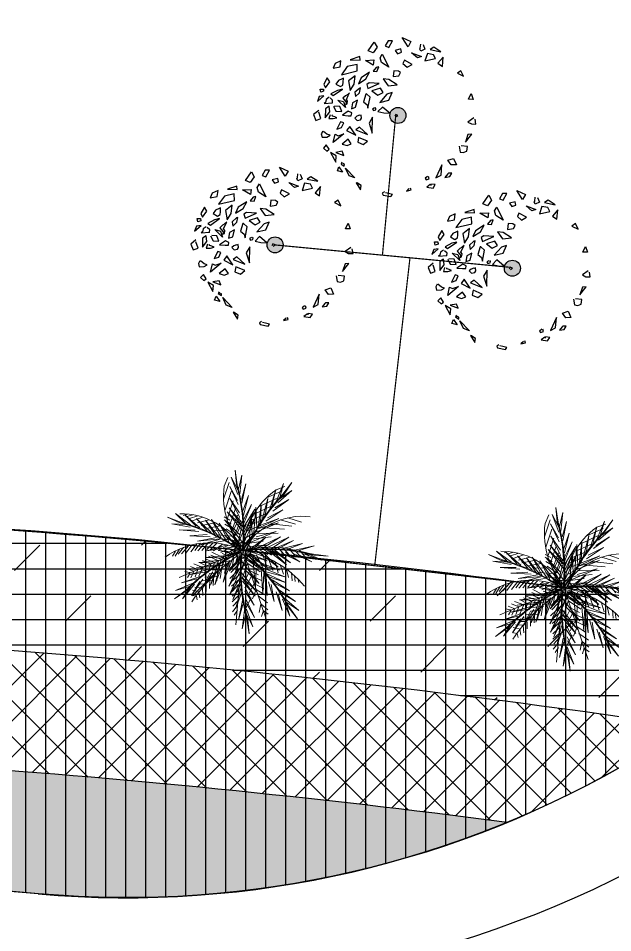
# Model space of a CAD drawing. Extents: x 671027 to 671614, y 802418 to 802669.
# Drawn here: x 671452.31 to 671467.18, y 802486.75 to 802509.63 of the extents above; entities that cross this region are included whole.
import ezdxf

# ---------------------------------------------------------------- set-up
doc = ezdxf.new("R2010")
doc.units = 0
for name, color, linetype in [('Bubbler 110', 1, 'Continuous'), ('Bubbler 60', 200, 'Continuous'), ('drip line', 7, 'Continuous'), ('korezia', 8, 'Continuous'), ('Pipe-Lateral-10 Bars-32mm', 7, 'Continuous'), ('ROAD BORDER', 7, 'Continuous'), ('Roads boundry', 7, 'Continuous'), ('shrubs-Gc', 7, 'Continuous')]:
    doc.layers.add(name, color=color, linetype=linetype)
doc.layers.add('palm bltshardia', color=8, linetype='Continuous', lineweight=15)
doc.styles.get("Standard").update_dxf_attribs({"font": 'arial.ttf'})
doc.linetypes.add('32mm', pattern='A,0.5,-0.2,["32mm",Standard,S=0.1,R=0,X=-0.1,Y=-0.05],-0.5', length=1.2)
pattern_1 = [(90, (0, 0), (-0.5, 0), [])]

# ---------------------------------------------------------------- blocks, each defined once
blk = doc.blocks.new('aer')
at = {"layer": 'palm bltshardia', "color": 60}
for p, q in [((-0.255, 1.133, -0.051), (-0.058, 1.356, -0.051)), ((-0.891, 1.136, -0.051), (-0.879, 1.331, -0.051)), ((-0.81, 0.872, -0.051), (-0.819, 1.243, -0.051)), ((-0.277, 0.977, -0.051), (-0.076, 1.224, -0.051)), ((-0.707, 0.675, -0.051), (-0.718, 1.075, -0.051)), ((-0.278, 0.753, -0.051), (-0.062, 1.138, -0.051)), ((-0.258, 0.596, -0.051), (-0.065, 0.972, -0.051)), ((-0.603, 0.53, -0.051), (-0.613, 0.908, -0.051)), ((-0.51, 0.415, -0.051), (-0.513, 0.771, -0.051)), ((-0.21, 0.41, -0.051), (-0.041, 0.821, -0.051)), ((0.904, 0.782, -0.051), (1.026, 0.747, -0.051)), ((1.011, 0.826, -0.051), (1.077, 0.81, -0.051)), ((-0.425, 0.295, -0.051), (-0.425, 0.655, -0.051)), ((-0.149, 0.254, -0.051), (-0.025, 0.658, -0.051)), ((0.575, 0.6, -0.051), (0.788, 0.582, -0.051)), ((0.714, 0.682, -0.051), (0.895, 0.65, -0.051)), ((0.825, 0.752, -0.051), (0.985, 0.699, -0.051)), ((-0.339, 0.232, -0.051), (-0.331, 0.554, -0.051)), ((-0.217, 0.114, -0.051), (-0.257, 0.443, -0.051)), ((-0.095, 0.15, -0.051), (-0.012, 0.47, -0.051)), ((0.371, 0.427, -0.051), (0.632, 0.412, -0.051)), ((0.48, 0.526, -0.051), (0.717, 0.496, -0.051)), ((-1.388, 0.173, -0.051), (-1.523, 0.314, -0.051)), ((-1.139, 0.052, -0.051), (-1.417, 0.299, -0.051)), ((-0.925, -0.006, -0.051), (-1.225, 0.258, -0.051)), ((-0.748, -0.029, -0.051), (-1.032, 0.221, -0.051)), ((-0.6, -0.038, -0.051), (-0.863, 0.202, -0.051)), ((0.196, 0.228, -0.051), (0.479, 0.242, -0.051)), ((0.29, 0.343, -0.051), (0.575, 0.325, -0.051)), ((-0.454, -0.058, -0.051), (-0.718, 0.187, -0.051)), ((-0.349, -0.038, -0.051), (-0.579, 0.187, -0.051)), ((-0.18, -0.029, -0.051), (-0.449, 0.166, -0.051)), ((0.119, 0.117, -0.051), (0.41, 0.15, -0.051))]:
    blk.add_line(p, q, dxfattribs=at)
at = {"layer": 'palm bltshardia', "elevation": -0.051}
for points in [[(0.677, 1.327), (0.807, 1.59), (0.653, 1.32)], [(-0.74, 1.253), (-0.9, 1.5), (-0.747, 1.23)], [(-1.325, 0.422), (-1.605, 0.513), (-1.304, 0.434)], [(1.474, 0.41), (1.758, 0.487), (1.454, 0.424)], [(1.37, -0.471), (1.65, -0.562), (1.35, -0.483)], [(-1.038, -0.969), (-1.257, -1.165), (-1.038, -0.945)], [(0.31, -1.415), (0.371, -1.703), (0.289, -1.403)]]:
    blk.add_lwpolyline(points, dxfattribs=at)
at = {"layer": 'palm bltshardia', "color": 52, "elevation": -0.051}
for points in [[(-0.629, 1.061), (-0.748, 1.433), (-0.692, 1.141)], [(0.421, 1.002), (0.498, 1.407), (0.461, 1.073)], [(-0.674, 1.05), (-0.948, 1.329), (-0.715, 1.143)], [(0.484, 0.952), (0.786, 1.232), (0.523, 1.022)], [(-0.372, 0.679), (-0.449, 1.098), (-0.424, 0.739)], [(0.226, 0.576), (0.227, 1.052), (0.262, 0.648)], [(-0.455, 0.644), (-0.79, 0.908), (-0.484, 0.718)], [(-0.243, 0.4), (-0.234, 0.912), (-0.291, 0.483)], [(0.073, 0.241), (0.046, 0.832), (0.12, 0.405)], [(0.228, 0.559), (0.631, 0.814), (0.27, 0.628)], [(-1.112, 0.409), (-1.451, 0.603), (-1.212, 0.425)], [(-0.251, 0.358), (-0.722, 0.605), (-0.315, 0.456)], [(0.472, 0.216), (0.851, 0.589), (0.585, 0.247)], [(1.26, 0.408), (1.609, 0.585), (1.361, 0.419)], [(-1.111, 0.363), (-1.501, 0.383), (-1.204, 0.404)], [(-0.664, 0.301), (-1.004, 0.558), (-0.742, 0.31)], [(-0.334, 0.177), (-0.694, 0.569), (-0.446, 0.214)], [(-0.02, 0.001), (-0.243, 0.382), (-0.081, 0.025)], [(0.009, 0.105), (0.103, 0.536), (-0.019, 0.164)], [(0.083, 0.078), (0.397, 0.386), (0.148, 0.085)], [(0.094, 0.247), (0.608, 0.539), (0.207, 0.374)], [(0.807, 0.324), (1.16, 0.563), (0.886, 0.329)], [(1.257, 0.363), (1.648, 0.363), (1.352, 0.399)], [(-0.675, 0.212), (-1.1, 0.179), (-0.747, 0.247)], [(0.51, 0.195), (0.995, 0.031), (0.603, 0.216)], [(0.814, 0.234), (1.237, 0.18), (0.887, 0.265)], [(-0.373, 0.158), (-0.866, 0.018), (-0.465, 0.183)], [(-0.024, -0.011), (-0.416, -0.211), (-0.088, 0.002)], [(0.069, -0.039), (0.462, 0.162), (0.133, -0.051)], [(-0.021, -0.049), (-0.462, -0.051), (-0.073, -0.09)], [(0.022, -0.075), (-0.197, -0.458), (0.031, -0.14)], [(-0.013, -0.058), (-0.035, -0.498), (-0.056, -0.107)], [(0.034, -0.072), (0.404, -0.312), (0.055, -0.134)], [(0.066, -0.051), (0.288, -0.432), (0.127, -0.075)], [(0.419, -0.208), (0.911, -0.068), (0.511, -0.233)], [(-0.33, -0.233), (-0.849, -0.348), (-0.418, -0.311)], [(-0.334, -0.276), (-0.459, -0.773), (-0.402, -0.343)], [(0.38, -0.226), (0.739, -0.618), (0.491, -0.263)], [(0.709, -0.351), (1.049, -0.607), (0.788, -0.36)], [(0.721, -0.261), (1.146, -0.229), (0.792, -0.296)], [(-0.603, -0.456), (-0.995, -0.622), (-0.65, -0.52)], [(-0.531, -0.511), (-0.716, -0.895), (-0.597, -0.555)], [(0.027, -0.435), (-0.133, -0.942), (0.05, -0.549)], [(0.062, -0.459), (0.43, -0.816), (0.087, -0.551)], [(1.156, -0.413), (1.547, -0.432), (1.249, -0.453)], [(1.157, -0.458), (1.496, -0.653), (1.257, -0.474)], [(0.167, -0.748), (0.408, -1.099), (0.172, -0.827)], [(-0.92, -0.79), (-1.258, -0.987), (-0.984, -0.869)], [(-0.88, -0.812), (-1.092, -1.141), (-0.961, -0.873)], [(0.084, -0.782), (0.031, -1.205), (0.115, -0.855)], [(0.214, -1.224), (0.216, -1.615), (0.251, -1.319)], [(0.254, -1.2), (0.432, -1.548), (0.265, -1.301)]]:
    blk.add_lwpolyline(points, dxfattribs=at)
at = {"layer": 'palm bltshardia', "color": 64, "elevation": -0.051}
for points in [[(0.566, 1.137), (0.83, 1.426), (0.604, 1.231)], [(-0.51, 0.897), (-0.602, 1.299), (-0.551, 0.966)], [(0.292, 0.778), (0.353, 1.2), (0.342, 0.84)], [(-0.585, 0.868), (-0.897, 1.137), (-0.626, 0.937)], [(-0.298, 0.478), (-0.317, 0.955), (-0.337, 0.549)], [(0.146, 0.458), (0.125, 0.989), (0.199, 0.563)], [(0.364, 0.723), (0.688, 0.999), (0.39, 0.798)], [(-0.095, 0.207), (-0.091, 0.798), (-0.148, 0.369)], [(-0.913, 0.369), (-1.252, 0.602), (-0.99, 0.392)], [(-0.313, 0.485), (-0.726, 0.725), (-0.358, 0.553)], [(0.187, 0.472), (0.635, 0.72), (0.235, 0.555)], [(1.059, 0.379), (1.41, 0.595), (1.138, 0.398)], [(-0.474, 0.204), (-0.81, 0.542), (-0.55, 0.23)], [(-0.1, 0.185), (-0.625, 0.458), (-0.218, 0.308)], [(-0.129, 0.074), (-0.526, 0.513), (-0.278, 0.157)], [(0.047, 0.113), (-0.064, 0.539), (0.073, 0.172)], [(0.262, 0.124), (0.681, 0.542), (0.415, 0.2)], [(0.612, 0.236), (0.966, 0.557), (0.69, 0.258)], [(-0.922, 0.289), (-1.334, 0.276), (-1, 0.312)], [(-0.463, 0.191), (-0.929, 0.088), (-0.541, 0.21)], [(0.119, 0.08), (0.5, 0.3), (0.143, 0.14)], [(0.601, 0.224), (1.061, 0.097), (0.681, 0.239)], [(1.065, 0.298), (1.475, 0.264), (1.143, 0.317)], [(-0.148, 0.064), (-0.719, -0.091), (-0.319, 0.074)], [(0.083, 0.065), (0.409, -0.232), (0.148, 0.06)], [(0.194, -0.113), (0.765, 0.041), (0.364, -0.124)], [(0.281, 0.113), (0.843, -0.071), (0.451, 0.114)], [(-0.139, -0.107), (-0.717, -0.231), (-0.285, -0.194)], [(-0.139, -0.129), (-0.291, -0.7), (-0.234, -0.271)], [(0.175, -0.124), (0.572, -0.562), (0.324, -0.207)], [(0.509, -0.24), (0.974, -0.138), (0.587, -0.26)], [(-0.424, -0.34), (-0.884, -0.463), (-0.484, -0.393)], [(-0.407, -0.338), (-0.551, -0.792), (-0.463, -0.396)], [(0.013, -0.206), (-0.168, -0.769), (0.015, -0.376)], [(0.032, -0.217), (0.451, -0.634), (0.108, -0.37)], [(0.519, -0.254), (0.856, -0.591), (0.596, -0.279)], [(0.967, -0.338), (1.379, -0.325), (1.045, -0.361)], [(0.073, -0.569), (-0.052, -1.029), (0.088, -0.648)], [(0.079, -0.553), (0.401, -0.905), (0.101, -0.631)], [(0.958, -0.419), (1.298, -0.652), (1.036, -0.441)], [(-0.786, -0.638), (-1.158, -0.815), (-0.845, -0.694)], [(-0.721, -0.686), (-0.916, -1.049), (-0.78, -0.742)], [(0.149, -1.032), (0.117, -1.442), (0.168, -1.11)], [(0.223, -1), (0.44, -1.35), (0.242, -1.078)]]:
    blk.add_lwpolyline(points, dxfattribs=at)
at = {"layer": 'palm bltshardia', "color": 13, "elevation": -0.051}
for points in [[(0.679, 1.294, 0.163977), (0.009, 0.019, -5.135633)], [(-0.891, 1.136, 0.234869), (0.008, 0.007, 2.6185)], [(1.191, 0.889, 0.174923), (0.009, 0.019, -4.874429)], [(-1.388, 0.173, 0.234869), (0.051, 0.063, 2.6185)]]:
    blk.add_lwpolyline(points, format="xyb", dxfattribs=at)
at = {"layer": 'palm bltshardia', "color": 60, "elevation": -0.051}
for points in [[(0.57, 1.168), (0.645, 1.225)], [(0.346, 0.901), (0.522, 0.958)], [(0.406, 0.989), (0.614, 1.066)], [(0.459, 1.092), (0.619, 1.137)], [(0.232, 0.696), (0.429, 0.764)], [(0.268, 0.782), (0.488, 0.862)], [(0.15, 0.486), (0.355, 0.584)], [(0.192, 0.581), (0.389, 0.672)], [(0.092, 0.302), (0.284, 0.444)], [(0.113, 0.39), (0.329, 0.511)], [(-0.476, 0.001), (-0.659, 0.21)], [(-0.344, -0.005), (-0.564, 0.236)], [(-0.198, -0.001), (-0.478, 0.278)], [(0.048, 0.193), (0.251, 0.359)], [(-0.476, 0.001), (-0.651, -0.125)], [(0.132, -0.016), (0.347, 0.123)], [(0.29, -0.013), (0.55, 0.155)], [(0.436, -0.04), (0.597, 0.101)], [(0.555, -0.049), (0.726, 0.112)], [(0.724, -0.058), (0.9, 0.095)], [(0.858, -0.062), (1.03, 0.056)], [(0.997, -0.081), (1.205, 0.046)], [(-0.688, 0), (-0.795, -0.082)], [(-0.598, -0.007), (-0.74, -0.106)], [(-0.525, -0.157), (-0.625, -0.418)], [(-0.344, -0.005), (-0.553, -0.137)], [(-0.367, -0.091), (-0.498, -0.341)], [(-0.251, -0.055), (-0.363, -0.254)], [(-0.147, -0.032), (-0.263, -0.217)], [(-0.163, -0.164), (-0.144, -0.437)], [(-0.001, -0.11), (-0.118, -0.234)], [(-0.094, -0.105), (-0.081, -0.326)], [(-0.003, -0.151), (-0.028, -0.305)], [(0.042, -0.131), (0.164, -0.228)], [(0.103, -0.075), (0.236, -0.386)], [(0.189, -0.097), (0.322, -0.407)], [(0.29, -0.023), (0.519, -0.229)], [(0.305, -0.161), (0.429, -0.48)], [(0.437, -0.019), (0.574, -0.184)], [(0.556, -0.029), (0.699, -0.215)], [(0.724, -0.048), (0.874, -0.227)], [(0.857, -0.065), (1.008, -0.209)], [(1.18, -0.085), (1.34, -0.007)], [(1.18, -0.094), (1.325, -0.196)], [(1.32, -0.104), (1.43, -0.038)], [(1.32, -0.098), (1.418, -0.18)], [(-0.754, -0.298), (-0.822, -0.593)], [(-0.654, -0.229), (-0.713, -0.49)], [(-0.286, -0.34), (-0.232, -0.566)], [(-0.219, -0.243), (-0.203, -0.469)], [(-0.002, -0.222), (-0.116, -0.329)], [(-0.002, -0.308), (-0.108, -0.42)], [(0.047, -0.233), (0.01, -0.392)], [(0.112, -0.327), (0.049, -0.488)], [(0.06, -0.226), (0.195, -0.318)], [(0.075, -0.338), (0.231, -0.415)], [(0.425, -0.226), (0.506, -0.483)], [(0.522, -0.296), (0.588, -0.511)], [(0.621, -0.36), (0.699, -0.542)], [(0.974, -0.228), (1.131, -0.415)], [(-0.966, -0.495), (-0.98, -0.727)], [(-0.864, -0.39), (-0.901, -0.638)], [(-0.388, -0.512), (-0.311, -0.683)], [(-0.353, -0.437), (-0.28, -0.608)], [(-0.002, -0.409), (-0.051, -0.459), (-0.22, -0.606)], [(-0.002, -0.478), (-0.172, -0.649)], [(-0.002, -0.548), (-0.171, -0.706)], [(-0.002, -0.409), (0.047, -0.459), (0.121, -0.528)], [(-0.002, -0.478), (0.102, -0.583)], [(-0.002, -0.548), (0.105, -0.657)], [(0.129, -0.42), (0.091, -0.619)], [(0.187, -0.532), (0.125, -0.75)], [(0.126, -0.419), (0.288, -0.539)], [(0.158, -0.54), (0.351, -0.659)], [(0.729, -0.411), (0.789, -0.581)], [(0.829, -0.453), (0.894, -0.625)], [(0.922, -0.499), (0.988, -0.649)], [(1.013, -0.55), (1.089, -0.703)], [(-1.152, -0.763), (-1.161, -0.855)], [(-1.094, -0.665), (-1.113, -0.814)], [(-1.032, -0.575), (-1.052, -0.757)], [(-0.485, -0.747), (-0.393, -0.918)], [(-0.446, -0.674), (-0.361, -0.861)], [(-0.435, -0.581), (-0.335, -0.782)], [(-0.003, -0.64), (-0.149, -0.79)], [(-0.003, -0.726), (-0.14, -0.854)], [(-0.003, -0.64), (0.116, -0.754)], [(-0.003, -0.726), (0.14, -0.841)], [(0.239, -0.622), (0.171, -0.827)], [(0.181, -0.642), (0.37, -0.747)], [(0.286, -0.717), (0.199, -0.946)], [(0.211, -0.744), (0.429, -0.854)], [(1.102, -0.589), (1.171, -0.694)], [(-0.519, -0.935), (-0.414, -1.11)], [(-0.505, -0.816), (-0.4, -1.009)], [(-0.002, -0.904), (-0.144, -1.051)], [(-0.003, -0.829), (-0.127, -0.93)], [(-0.004, -0.904), (0.136, -1.052)], [(-0.003, -0.829), (0.138, -0.925)], [(0.316, -0.854), (0.242, -1.038)], [(0.28, -0.865), (0.459, -0.951)], [(-0.543, -1.113), (-0.461, -1.266)], [(-0.534, -0.991), (-0.439, -1.198)], [(-0.003, -1.014), (-0.124, -1.13)], [(-0.003, -1.106), (-0.107, -1.216)], [(-0.005, -1.014), (0.116, -1.131)], [(-0.005, -1.106), (0.099, -1.216)], [(0.341, -0.985), (0.28, -1.117)], [(0.381, -1.09), (0.311, -1.222)], [(0.351, -0.979), (0.485, -1.034)], [(0.392, -1.083), (0.533, -1.133)], [(-0.547, -1.202), (-0.446, -1.344)], [(-0.541, -1.292), (-0.468, -1.389)], [(-0.003, -1.199), (-0.015, -1.204), (-0.072, -1.28)], [(-0.005, -1.199), (0.007, -1.204), (0.063, -1.28)], [(0.42, -1.186), (0.348, -1.292)], [(0.428, -1.18), (0.553, -1.209)], [(0.496, -1.263), (0.45, -1.328)], [(0.496, -1.263), (0.574, -1.28)]]:
    blk.add_lwpolyline(points, dxfattribs=at)
at = {"layer": 'palm bltshardia', "color": 13, "elevation": -0.051}
for points in [[(1.572, -0.121), (-0.008, 0.006)], [(-0.001, -0.009), (-0.005, -1.443)], [(0.023, -0.021), (1.368, -0.745)]]:
    blk.add_lwpolyline(points, dxfattribs=at)
at = {"layer": 'palm bltshardia', "color": 60, "elevation": -0.051}
blk.add_lwpolyline([(0.564, -1.395, -0.096681), (0.06, -0.134, 0.41346)], format="xyb", dxfattribs=at)
at = {"layer": 'palm bltshardia', "color": 15}
for centre, radius, start, end in [((2.757, 2.687, -0.051), 3.795, 202.5718, 223.5983), ((2.757, 2.687, -0.051), 3.781, 202.2898, 223.5983), ((3.668, -0.983, -0.051), 3.795, 142.5718, 163.5983), ((3.668, -0.983, -0.051), 3.781, 142.2898, 163.5983), ((-1.82, -3.326, -0.051), 3.781, 61.1603, 82.4687), ((-1.82, -3.326, -0.051), 3.795, 61.1603, 82.1867), ((1.778, -3.358, -0.051), 3.795, 94.9049, 115.9313), ((1.778, -3.358, -0.051), 3.781, 94.6228, 115.9313), ((1.96, -3.271, -0.051), 3.795, 121.1603, 142.1867), ((1.96, -3.271, -0.051), 3.781, 121.1603, 142.4687), ((3.803, 0.03, -0.051), 3.795, 181.1603, 202.1867), ((3.803, 0.03, -0.051), 3.781, 181.1603, 202.4687), ((1.866, 3.277, -0.051), 3.795, 241.1603, 262.1867), ((1.866, 3.277, -0.051), 3.781, 241.1603, 262.4687)]:
    blk.add_arc(centre, radius, start, end, dxfattribs=at)
at = {"layer": 'palm bltshardia', "color": 60, "extrusion": (0, 0, -1)}
for centre, major_axis, start_param, end_param in [((1.156, 0.858, -0.051), (0.869, -1.145), 1.597919, 2.736382), ((0.009, 0.019, -0.051), (-0.0166, -0.0126), 4.61587, 6.963033), ((1.019, -1.193, -0.051), (-1.248, -0.947), 0.42674, 1.511951)]:
    blk.add_ellipse(centre, major_axis=major_axis, ratio=1, start_param=start_param, end_param=end_param, dxfattribs=at)
at = {"layer": 'palm bltshardia', "color": 13, "extrusion": (0, 0, -1)}
blk.add_ellipse((0.106, -1.436, -0.051), major_axis=(0.863, -1.136), ratio=1, start_param=2.601404, end_param=3.68612, dxfattribs=at)
blk = doc.blocks.new('korezya')
at = {"layer": 'korezia', "color": 3}
for p, q in [((-2.295, 5.958), (-2.494, 5.7)), ((-1.811, 5.841), (-2.295, 5.958)), ((-2.096, 5.648), (-1.811, 5.841)), ((1.079, 6.355), (0.943, 6.209)), ((0.943, 6.209), (1.251, 6.105)), ((1.685, 6.19), (1.079, 6.355)), ((1.251, 6.105), (1.486, 6.03)), ((1.486, 6.03), (1.486, 6.03)), ((1.563, 5.95), (1.739, 6.04)), ((1.739, 6.04), (1.685, 6.19)), ((-3.688, 5.168), (-3.864, 4.914)), ((-3.304, 5.196), (-3.688, 5.168)), ((-3.548, 4.947), (-3.304, 5.196)), ((-3.145, 4.18), (-2.589, 5.163)), ((-2.589, 5.163), (-3.01, 4.984)), ((-2.494, 5.7), (-2.155, 5.634)), ((-2.155, 5.634), (-2.128, 5.733)), ((-2.155, 5.634), (-2.155, 5.634)), ((-1.807, 5.262), (-2.042, 5.201)), ((-2.042, 5.201), (-2.001, 5.008)), ((-1.933, 4.999), (-1.734, 5.131)), ((-1.734, 5.131), (-1.807, 5.262)), ((3.445, 5.617), (3.354, 5.297)), ((3.354, 5.297), (3.662, 5.053)), ((3.354, 5.297), (3.734, 5.034)), ((3.734, 5.034), (3.445, 5.617)), ((-3.864, 4.914), (-3.611, 4.886)), ((-3.611, 4.886), (-3.548, 4.947)), ((-3.01, 4.984), (-3.145, 4.18)), ((3.662, 5.053), (3.662, 5.053)), ((3.793, 4.644), (4.246, 4.437)), ((4.472, 3.811), (3.793, 4.644)), ((4.246, 4.437), (4.472, 3.811)), ((-4.108, 3.752), (-4.294, 4.274)), ((-4.294, 4.274), (-3.882, 4.25)), ((-3.652, 3.86), (-4.108, 3.752)), ((-3.882, 4.25), (-3.652, 3.86)), ((4.558, 3.651), (4.531, 3.515)), ((4.798, 3.468), (4.558, 3.651)), ((4.734, 4.112), (5.128, 3.967)), ((4.979, 3.666), (4.734, 4.112)), ((5.128, 3.967), (4.979, 3.666)), ((4.531, 3.515), (4.662, 3.44)), ((4.662, 3.44), (4.662, 3.44)), ((4.721, 3.336), (4.798, 3.468)), ((5.209, 3.275), (5.119, 2.791)), ((5.544, 2.499), (5.209, 3.275)), ((5.137, 2.513), (4.522, 2.805)), ((4.522, 2.805), (4.626, 2.457)), ((4.626, 2.457), (5.137, 2.513)), ((5.119, 2.791), (5.544, 2.499)), ((5.848, 2.349), (5.644, 2.227)), ((5.644, 2.227), (5.843, 1.855)), ((6.078, 2.086), (5.848, 2.349)), ((2.926, 2.08), (2.559, 1.831)), ((2.559, 1.831), (3.243, 1.478)), ((3.337, 1.854), (2.926, 2.08)), ((3.243, 1.478), (3.337, 1.854)), ((4.206, 2.052), (3.867, 1.949)), ((3.867, 1.949), (4.088, 1.554)), ((4.088, 1.554), (4.586, 1.892)), ((4.586, 1.892), (4.206, 2.052)), ((5.843, 1.855), (6.078, 2.086)), ((-5.74, 1.155), (-6.089, 1.188)), ((-6.089, 1.188), (-6.061, 0.812)), ((-6.061, 0.812), (-6.061, 0.812)), ((-5.957, 0.699), (-5.473, 0.986)), ((-5.473, 0.986), (-5.74, 1.155)), ((2.134, 1.233), (2.004, -0.028)), ((2.325, 0.434), (2.134, 1.233)), ((3.401, 0.867), (2.51, 1.318)), ((2.51, 1.318), (3.094, 0.678)), ((3.094, 0.678), (3.401, 0.867)), ((4.143, 0.862), (3.446, 1.285)), ((3.446, 1.285), (3.863, 0.556)), ((3.863, 0.556), (4.143, 0.862)), ((4.844, 1.21), (4.378, 1.097)), ((5.739, 1.248), (5.468, 1.126)), ((5.468, 1.126), (5.721, 1.023)), ((5.721, 1.023), (5.975, 0.778)), ((6.115, 1.22), (5.739, 1.248)), ((5.975, 0.778), (5.975, 0.778)), ((6.02, 0.755), (6.16, 0.957)), ((6.16, 0.957), (6.115, 1.22)), ((2.004, -0.028), (2.325, 0.434)), ((2.976, 0.095), (2.899, -0.032)), ((3.257, 0.128), (2.976, 0.095)), ((3.424, -0.069), (3.257, 0.128)), ((3.863, 0.556), (3.822, 0.697)), ((4.514, 0.59), (4.324, 0.237)), ((4.324, 0.237), (4.559, 0.143)), ((4.898, 0.684), (4.514, 0.59)), ((4.559, 0.143), (4.898, 0.684)), ((2.899, -0.032), (2.895, -0.267)), ((2.895, -0.267), (3.044, -0.234)), ((3.031, -0.258), (3.248, -0.206)), ((3.044, -0.234), (3.044, -0.234)), ((3.248, -0.206), (3.424, -0.069)), ((3.677, -0.276), (3.628, -0.507)), ((3.628, -0.507), (3.881, -0.652)), ((3.926, -0.295), (3.677, -0.276)), ((3.881, -0.652), (4.365, -0.37)), ((4.365, -0.37), (3.926, -0.295)), ((4.863, -0.737), (4.406, -0.662)), ((4.406, -0.662), (4.519, -1.094)), ((5.116, -0.167), (4.822, -0.219)), ((4.822, -0.219), (4.985, -0.304)), ((4.985, -0.304), (5.156, -0.374)), ((5.459, -0.205), (5.116, -0.167)), ((5.156, -0.374), (5.179, -0.459)), ((5.179, -0.459), (5.193, -0.464)), ((5.333, -0.492), (5.459, -0.205)), ((5.744, -0.29), (5.347, -0.718)), ((5.347, -0.718), (5.365, -1.179)), ((5.668, -1), (5.744, -0.29)), ((6.495, -0.139), (6.093, -0.257)), ((6.093, -0.257), (6.224, -0.76)), ((6.206, -0.91), (6.64, -0.609)), ((6.64, -0.609), (6.495, -0.139)), ((-5.907, -1.253), (-6.034, -0.773)), ((-6.034, -0.773), (-5.672, -0.816)), ((-5.672, -0.816), (-5.907, -1.253)), ((2.312, -0.766), (2.081, -1.608)), ((2.352, -1.043), (2.312, -0.766)), ((2.628, -1.307), (2.352, -1.043)), ((2.389, -1.89), (2.628, -1.307)), ((3.284, -0.921), (3.09, -1.466)), ((3.09, -1.466), (3.506, -1.278)), ((3.619, -0.831), (3.284, -0.921)), ((4.519, -1.094), (4.935, -1.146)), ((5.021, -1.141), (4.863, -0.737)), ((4.935, -1.146), (4.935, -1.146)), ((5.084, -1.428), (5.048, -1.63)), ((5.084, -1.428), (5.112, -1.409)), ((5.736, -1.428), (5.084, -1.428)), ((5.365, -1.179), (5.668, -1)), ((5.627, -1.503), (5.736, -1.428)), ((6.224, -0.76), (6.224, -0.76)), ((1.018, -1.9), (1.199, -2.262)), ((1.199, -2.262), (1.887, -2.106)), ((2.081, -1.608), (2.335, -1.904)), ((2.335, -1.904), (2.389, -1.89)), ((2.868, -2.04), (2.764, -2.417)), ((2.85, -2.384), (3.239, -2.106)), ((3.212, -1.763), (2.868, -2.04)), ((3.239, -2.106), (3.212, -1.763)), ((4.972, -1.983), (4.203, -2.435)), ((4.601, -2.364), (5.157, -2.133)), ((5.157, -2.133), (4.972, -1.983)), ((5.048, -1.63), (5.229, -1.828)), ((5.229, -1.828), (5.229, -1.828)), ((5.302, -1.889), (5.55, -1.734)), ((5.55, -1.734), (5.627, -1.503)), ((6.252, -1.616), (5.709, -2.025)), ((5.709, -2.025), (6.08, -1.992)), ((6.08, -1.992), (6.252, -1.616)), ((-4.974, -2.946), (-5.431, -2.655)), ((-5.431, -2.655), (-5.264, -3.115)), ((0.58, -2.394), (-0.139, -2.403)), ((-0.139, -2.403), (0.48, -2.888)), ((0.48, -2.888), (0.924, -2.977)), ((0.924, -2.977), (0.58, -2.394)), ((2.185, -2.318), (1.258, -2.633)), ((1.258, -2.633), (2.05, -2.746)), ((2.05, -2.746), (2.249, -2.642)), ((2.249, -2.642), (2.185, -2.318)), ((2.909, -2.76), (2.281, -3.089)), ((2.656, -3.207), (2.909, -2.76)), ((2.764, -2.417), (2.85, -2.384)), ((3.253, -2.76), (3.122, -3.409)), ((3.606, -2.289), (3.253, -2.76)), ((3.683, -3.037), (3.606, -2.289)), ((4.14, -2.755), (4.09, -2.971)), ((4.343, -2.646), (4.14, -2.755)), ((4.203, -2.435), (4.601, -2.364)), ((4.682, -2.872), (4.343, -2.646)), ((4.456, -3.136), (4.682, -2.872)), ((5.528, -2.655), (5.157, -3.098)), ((5.646, -2.961), (5.528, -2.655)), ((5.7, -2.387), (5.931, -2.326)), ((5.7, -2.566), (5.7, -2.387)), ((5.962, -2.585), (5.7, -2.566)), ((5.931, -2.326), (5.962, -2.585)), ((-5.264, -3.115), (-4.974, -2.946)), ((-0.343, -3.123), (-0.487, -3.358)), ((-0.487, -3.358), (-0.333, -3.49)), ((0.132, -3.09), (-0.343, -3.123)), ((-0.333, -3.49), (-0.333, -3.49)), ((-0.333, -3.49), (-0.333, -3.49)), ((-0.333, -3.49), (0.033, -3.551)), ((0.033, -3.551), (0.132, -3.09)), ((1.367, -3.588), (1.195, -3.946)), ((1.675, -3.645), (1.367, -3.588)), ((2.281, -3.089), (1.946, -3.588)), ((1.946, -3.588), (2.656, -3.207)), ((4.19, -3.573), (2.91, -3.771)), ((3.122, -3.409), (3.683, -3.037)), ((3.67, -4.18), (4.19, -3.573)), ((4.09, -2.971), (4.054, -3.282)), ((4.054, -3.282), (4.167, -3.239)), ((4.167, -3.239), (4.456, -3.136)), ((5.157, -3.098), (5.32, -3.432)), ((5.32, -3.432), (5.646, -2.961)), ((-2.726, -4.686), (-2.482, -4.126)), ((-1.039, -3.744), (-1.46, -3.933)), ((-1.46, -3.933), (-0.876, -4.313)), ((-0.736, -4.05), (-1.039, -3.744)), ((-0.876, -4.313), (-0.736, -4.05)), ((1.413, -3.917), (1.675, -3.645)), ((2.91, -3.771), (2.878, -4.288)), ((2.878, -4.288), (3.67, -4.18)), ((4.235, -4.208), (4.14, -4.678)), ((4.796, -4.147), (4.235, -4.208)), ((4.606, -4.499), (4.796, -4.147)), ((-2.965, -4.991), (-3.793, -4.738)), ((-3.793, -4.738), (-3.273, -5.142)), ((-3.273, -5.142), (-2.965, -4.991)), ((-3.192, -4.554), (-2.726, -4.686)), ((-2.563, -5.048), (-2.224, -4.911)), ((-2.445, -5.419), (-2.563, -5.048)), ((-2.242, -4.483), (-1.907, -4.403)), ((-1.491, -4.845), (-2.242, -4.483)), ((-2.224, -4.911), (-2.156, -5.09)), ((-1.907, -4.403), (-1.491, -4.845)), ((-0.36, -4.868), (-0.686, -4.962)), ((-0.686, -4.962), (-0.659, -5.226)), ((-0.197, -5.15), (-0.36, -4.868)), ((3.394, -4.707), (2.625, -4.613)), ((2.625, -4.613), (2.63, -4.891)), ((2.63, -4.891), (3.394, -4.707)), ((4.14, -4.678), (4.606, -4.499)), ((-2.201, -5.156), (-2.269, -5.466)), ((-2.269, -5.466), (-2.269, -5.466)), ((-2.156, -5.09), (-2.201, -5.156)), ((-1.509, -5.734), (-1.251, -5.353)), ((-0.853, -6.119), (-1.509, -5.734)), ((-1.251, -5.353), (-0.853, -6.119)), ((-0.659, -5.226), (-0.197, -5.15))]:
    blk.add_line(p, q, dxfattribs=at)
at = {"layer": 'korezia', "color": 6}
for p, q in [((-0.179, 6.025), (-0.554, 5.968)), ((-0.554, 5.968), (-0.513, 5.808)), ((-0.396, 5.841), (-0.179, 6.025)), ((-5.189, 3.281), (-5.275, 2.91)), ((-5.275, 2.91), (-4.786, 2.811)), ((-4.913, 3.366), (-5.189, 3.281)), ((-4.66, 3.3), (-4.913, 3.366)), ((-4.628, 2.825), (-4.66, 3.3)), ((-5.153, 2.547), (-5.695, 1.95)), ((-5.392, 1.959), (-5.153, 2.547)), ((-4.786, 2.811), (-4.786, 2.811)), ((-5.695, 1.95), (-5.392, 1.959)), ((4.378, 1.097), (5.273, 1.714)), ((5.273, 1.714), (5.066, 1.069)), ((5.066, 1.069), (4.844, 1.21)), ((0.154, 0.08), (0, 0)), ((0.158, -0.089), (0.249, 0.038)), ((0, 0), (0.158, -0.089)), ((0.624, -0.221), (1.172, -0.757)), ((1.099, -0.282), (0.624, -0.221)), ((1.552, -0.427), (1.099, -0.282)), ((1.172, -0.757), (1.552, -0.427)), ((1.714, -0.583), (1.692, -0.681)), ((1.692, -0.681), (1.728, -0.771)), ((1.904, -0.55), (1.714, -0.583)), ((1.796, -0.738), (1.963, -0.662)), ((1.963, -0.662), (1.904, -0.55)), ((0.62, -1.256), (0.313, -1.844)), ((1.353, -1.142), (0.62, -1.256)), ((0.729, -1.74), (1.353, -1.142)), ((3.506, -1.278), (3.619, -0.831)), ((3.922, -1.24), (3.872, -1.457)), ((4.04, -1.193), (3.922, -1.24)), ((3.999, -1.377), (4.04, -1.193)), ((4.23, -1.72), (3.999, -1.377)), ((4.202, -1.442), (4.085, -0.963)), ((4.085, -0.963), (4.637, -1.597)), ((4.637, -1.597), (4.202, -1.442)), ((0.313, -1.844), (0.729, -1.74)), ((1.448, -1.726), (1.018, -1.9)), ((1.887, -2.106), (1.448, -1.726)), ((3.791, -1.894), (3.655, -2.101)), ((3.655, -2.101), (3.809, -1.983)), ((3.958, -1.598), (3.791, -1.894)), ((3.809, -1.983), (4.008, -1.894)), ((3.872, -1.457), (3.958, -1.598)), ((4.008, -1.894), (4.23, -1.72)), ((4.637, -1.597), (4.637, -1.597)), ((4.637, -1.597), (4.637, -1.597)), ((-3.834, -3.576), (-3.952, -4.31)), ((-3.495, -3.849), (-3.834, -3.576)), ((-3.952, -4.31), (-3.495, -3.849)), ((-2.482, -4.126), (-3.337, -4.244)), ((-3.337, -4.244), (-3.192, -4.554)), ((0.834, -4.934), (0.399, -3.861)), ((0.399, -3.861), (0.947, -4.28)), ((0.947, -4.28), (1.033, -4.651)), ((1.195, -3.946), (1.413, -3.917)), ((1.526, -4.533), (1.616, -4.129)), ((1.616, -4.129), (2.195, -4.547)), ((1.033, -4.651), (0.834, -4.934)), ((2.195, -4.547), (1.526, -4.533)), ((0.282, -5.423), (-0.057, -5.922)), ((0.549, -5.573), (0.282, -5.423)), ((0.283, -5.954), (0.549, -5.573)), ((1.196, -5.521), (1.549, -5.088)), ((1.391, -5.921), (1.196, -5.521)), ((1.911, -5.281), (1.391, -5.921)), ((1.549, -5.088), (1.911, -5.281)), ((-0.057, -5.922), (0.283, -5.954))]:
    blk.add_line(p, q, dxfattribs=at)
blk = doc.blocks.new('Bubbler 110')
at = {"layer": 'Bubbler 110'}
h = blk.add_hatch(color=1, dxfattribs=at)
h.dxf.hatch_style = 1
h.paths.add_polyline_path([(-0.2, 0, 1), (0.2, 0, 1)])
at = {"layer": 'Bubbler 110', "color": 7}
blk.add_circle((0, 0), 0.2, dxfattribs=at)
blk = doc.blocks.new('Bubbler 60')
at = {"layer": 'Bubbler 60'}
h = blk.add_hatch(color=200, dxfattribs=at)
h.dxf.hatch_style = 1
h.paths.add_polyline_path([(0.2, 0, 1), (-0.2, 0, 1)])
at = {"layer": 'Bubbler 60', "color": 7}
blk.add_circle((0, 0), 0.2, dxfattribs=at)

msp = doc.modelspace()

# ---------------------------------------------------------------- hatches: boundary and pattern name
at = {"layer": 'drip line', "true_color": 0xfecc66, "transparency": 33554585}
h = msp.add_hatch(dxfattribs=at)
h.set_pattern_fill('ANSI31', color=31, scale=4, angle=45)
h.set_pattern_definition(pattern_1)
h.paths.add_polyline_path([(671472.186, 802494.456, -0.040758), (671469.011, 802491.911, 0.034905), (671435.738, 802494.502, 0.010482), (671435.83, 802497.501, -0.037692)])
h = msp.add_hatch(dxfattribs=at)
h.set_pattern_fill('ANSI31', color=31, scale=4, angle=45)
h.set_pattern_definition(pattern_1)
h.paths.add_polyline_path([(671469.011, 802491.911, -0.050954), (671464.533, 802489.508, 0.030794), (671435.519, 802491.503, 0.010502), (671435.738, 802494.502, -0.034905)])
h = msp.add_hatch(dxfattribs=at)
h.set_pattern_fill('ANSI31', color=31, scale=4, angle=45)
h.set_pattern_definition(pattern_1)
h.paths.add_polyline_path([(671464.533, 802489.508, -0.120294), (671452.811, 802487.721, 0.02186), (671435.174, 802488.505, 0.010541), (671435.519, 802491.503, -0.030794)])
at = {"layer": 'shrubs-Gc', "linetype": 'ByBlock'}
h = msp.add_hatch(dxfattribs=at)
h.set_pattern_fill('DOLMIT', color=240, scale=0.1)
h.paths.add_polyline_path([(671472.186, 802494.456, -0.040758), (671469.011, 802491.911, 0.034905), (671435.738, 802494.502, 0.010482), (671435.83, 802497.501, -0.037692)])
at = {"layer": 'shrubs-Gc'}
h = msp.add_hatch(dxfattribs=at)
h.set_pattern_fill('ANSI37', color=74, scale=0.2)
h.paths.add_polyline_path([(671469.011, 802491.911, -0.050954), (671464.533, 802489.508, 0.030794), (671435.519, 802491.503, 0.010502), (671435.738, 802494.502, -0.034905)])
h = msp.add_hatch(dxfattribs=at)
h.set_pattern_fill('AR-SAND', color=219, scale=0.01125)
h.paths.add_polyline_path([(671464.533, 802489.508, -0.120294), (671452.811, 802487.721, 0.02186), (671435.174, 802488.505, 0.010541), (671435.519, 802491.503, -0.030794)])

# ---------------------------------------------------------------- linework, layer by layer
at = {"color": 119}
for radius, start, end in [(242.323, 80.89578, 89.5463), (239.323, 81.54982, 89.5463), (236.323, 82.53818, 89.59352)]:
    msp.add_arc((671433.843, 802255.186), radius, start, end, dxfattribs=at)
at = {"layer": 'Pipe-Lateral-10 Bars-32mm', "color": 5, "linetype": '32mm', "const_width": 0.03}
for points in [[(671461.753, 802507.221), (671461.418, 802503.7)], [(671464.615, 802503.396), (671458.733, 802503.956)], [(671462.107, 802503.635), (671461.225, 802495.931)]]:
    msp.add_lwpolyline(points, dxfattribs=at)
msp.add_lwpolyline([(671466.01, 802495.383), (671457.885, 802496.313, 0.015295), (671450.078, 802496.966, 0.000924), (671442.183, 802497.37, 0.009545), (671438.384, 802497.484, 0.009545)], format="xyb", dxfattribs=at)
at = {"layer": 'ROAD BORDER', "color": 0}
msp.add_arc((671455.199, 802512.618), 27.318, 264.5069, 48.2487, dxfattribs=at)
msp.add_arc((671455.199, 802512.618), 27.318, 264.5069, 48.2487, dxfattribs=at)
at = {"layer": 'ROAD BORDER'}
for centre, radius, start, end in [((671455.012, 802512.624), 25, 264.9488, 47.9639), ((671435.025, 802286.505), 202, 84.94878, 135.55163)]:
    msp.add_arc(centre, radius, start, end, dxfattribs=at)
at = {"layer": 'Roads boundry', "color": 3}
msp.add_lwpolyline([(671248.591, 802451.988, -0.061033), (671300.237, 802580.059, -0.480427), (671399.317, 802596.5), (671471.758, 802531.196, -0.720128), (671452.819, 802487.724, 0.224449), (671290.835, 802427.96, -0.764766), (671248.569, 802451.907)], format="xyb", close=True, dxfattribs=at)
at = {"layer": 'Roads boundry'}
msp.add_arc((671455.199, 802512.618), 27.318, 264.5069, 48.2487, dxfattribs=at)
msp.add_arc((671455.199, 802512.618), 27.318, 264.5069, 48.2487, dxfattribs=at)
msp.add_arc((671455.199, 802512.618), 27.318, 264.5069, 48.2487, dxfattribs=at)
msp.add_arc((671455.199, 802512.618), 27.318, 264.5069, 48.2487, dxfattribs=at)

# ---------------------------------------------------------------- block references
at = {"layer": 'Bubbler 110', "rotation": 293.1852201696411}
for p in [(671457.926, 802496.312, 0.061), (671465.95, 802495.375, 0.061)]:
    msp.add_blockref('Bubbler 110', p, dxfattribs=at)
at = {"layer": 'Bubbler 60', "rotation": 184.7315889616298}
for p in [(671461.805, 802507.197), (671458.733, 802503.956), (671464.667, 802503.372)]:
    msp.add_blockref('Bubbler 60', p, dxfattribs=at)
at = {"layer": 'korezia', "linetype": 'ByBlock', "xscale": 0.3161178474028715, "yscale": 0.3161178474028715, "zscale": 0.3161178474028715, "rotation": 184.7315889616298}
for p in [(671461.805, 802507.197), (671458.733, 802503.956), (671464.667, 802503.372)]:
    msp.add_blockref('korezya', p, dxfattribs=at)
at = {"layer": 'palm bltshardia', "color": 41, "linetype": 'ByBlock', "xscale": 1.2, "yscale": 1.2, "zscale": 1.2, "rotation": 293.1852201696411}
for p in [(671450.082, 802496.967, 0.061), (671457.926, 802496.312, 0.061), (671465.95, 802495.375, 0.061)]:
    msp.add_blockref('aer', p, dxfattribs=at)

doc.saveas('drawing.dxf')
